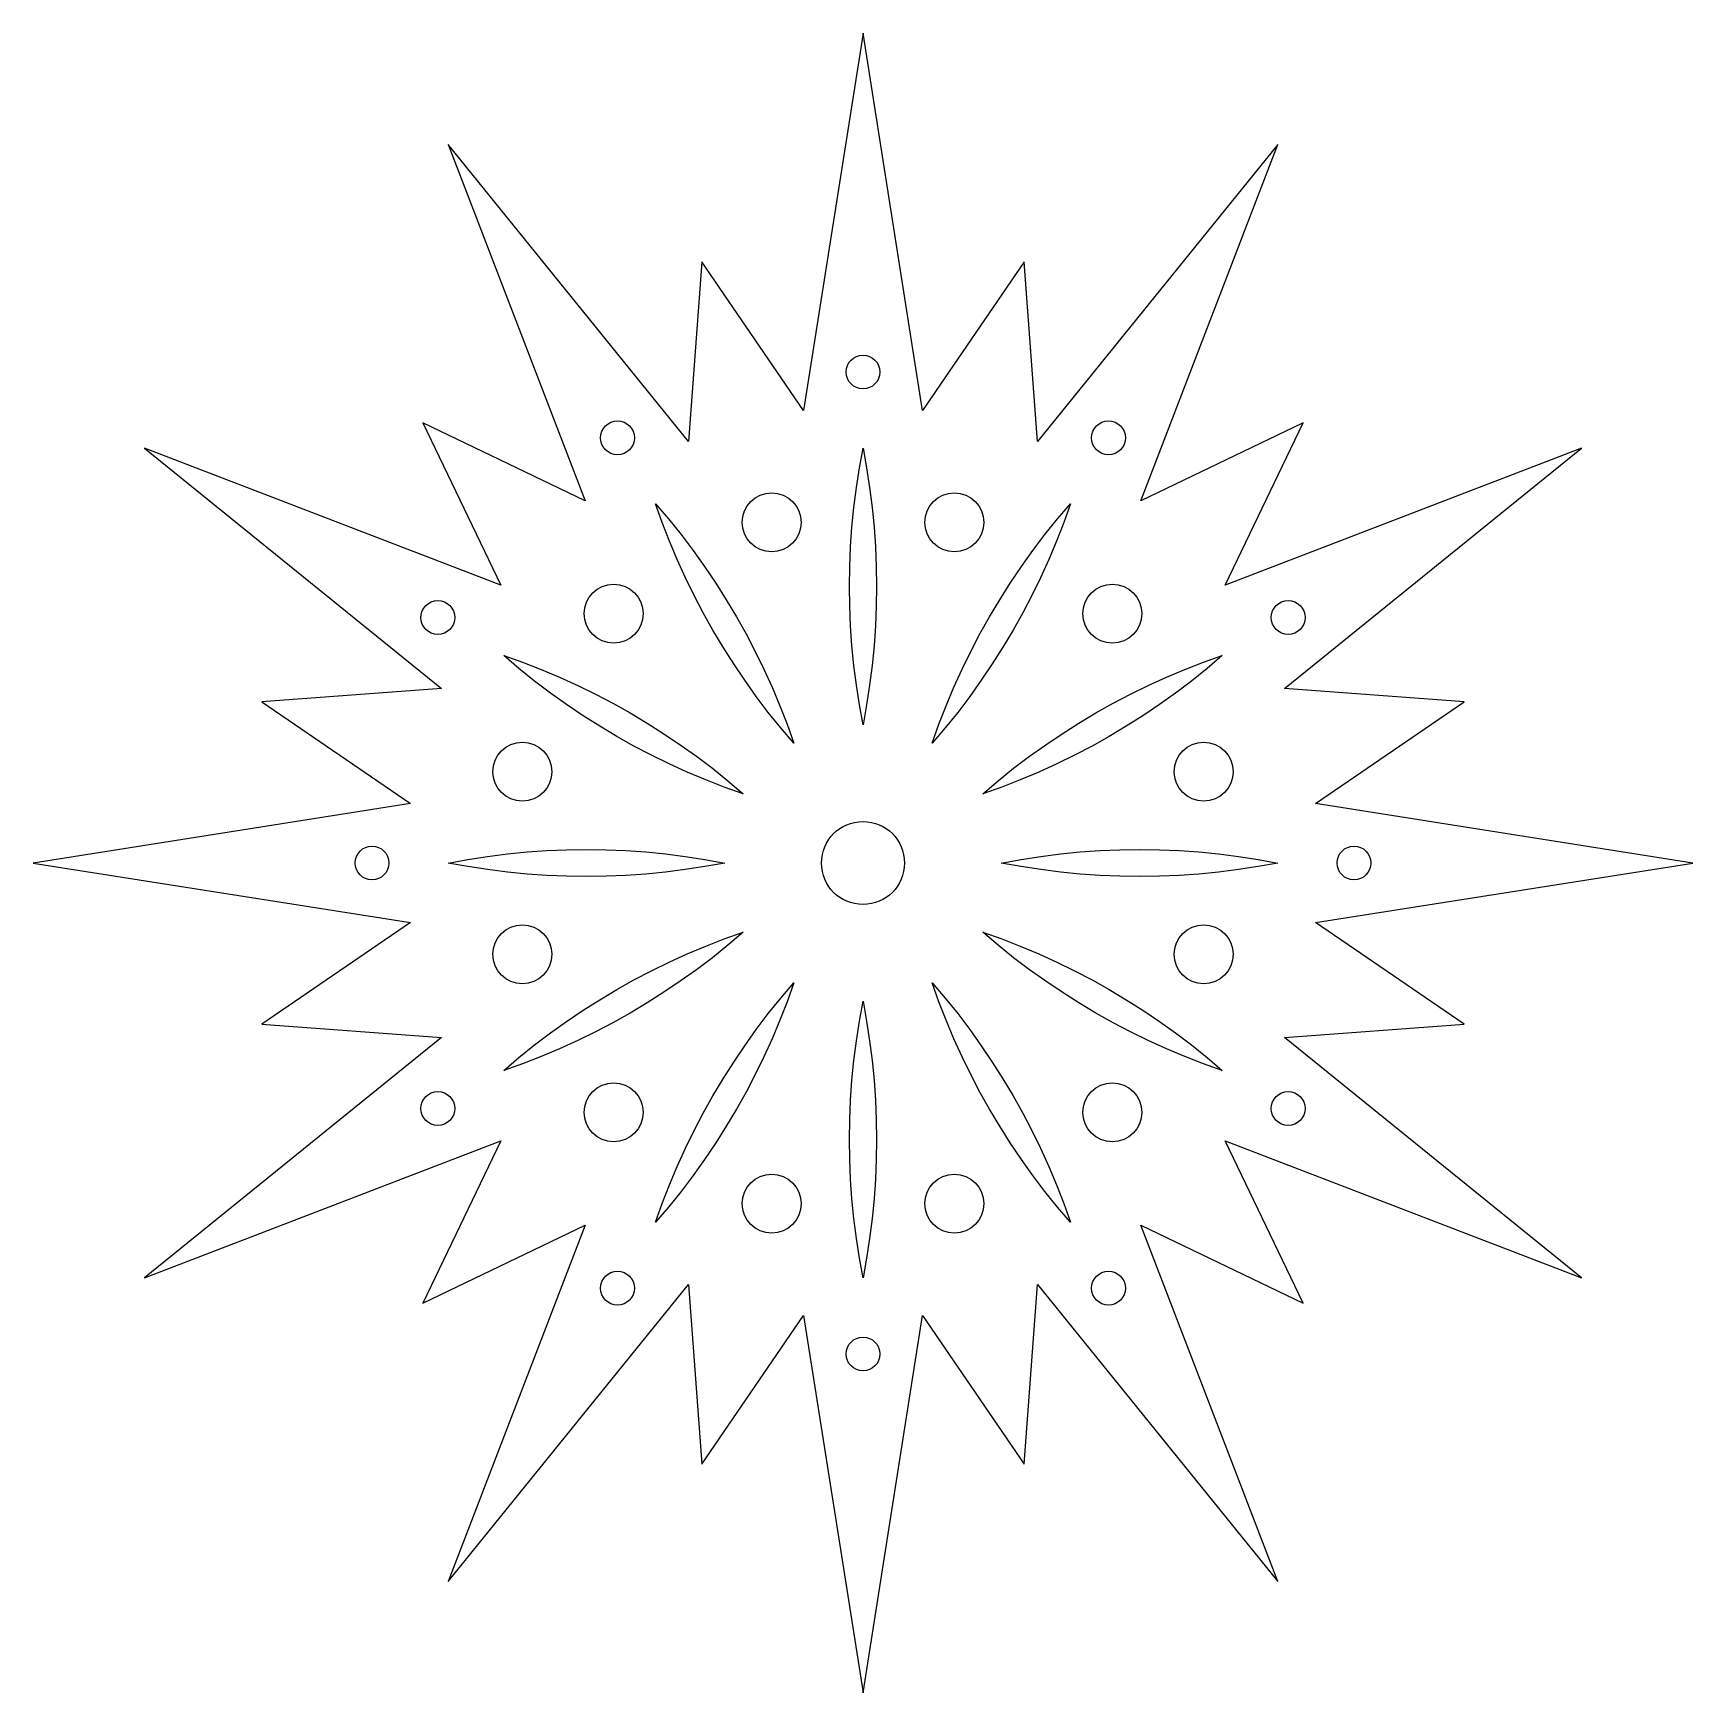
# Model space of a CAD drawing. Header units: metres. Extents: x 10 to 1210, y -1210 to -10.
import ezdxf

# ---------------------------------------------------------------- set-up
doc = ezdxf.new("R2010")
doc.units = ezdxf.units.M

msp = doc.modelspace()

# ---------------------------------------------------------------- linework, layer by layer
at = {"layer": 'CONTOUR'}
msp.add_lwpolyline([(566.93, -937.18), (610, -1210), (653.07, -937.18), (726.47, -1044.67), (736.29, -914.88), (910, -1129.62), (810.89, -871.81), (928.2, -928.2), (871.81, -810.89), (1129.62, -910), (914.88, -736.29), (1044.67, -726.47), (937.18, -653.07), (1210, -610), (937.18, -566.93), (1044.67, -493.53), (914.88, -483.71), (1129.62, -310), (871.81, -409.11), (928.2, -291.8), (810.89, -348.19), (910, -90.38), (736.29, -305.12), (726.47, -175.33), (653.07, -282.82), (610, -10), (566.93, -282.82), (493.53, -175.33), (483.71, -305.12), (310, -90.38), (409.11, -348.19), (291.8, -291.8), (348.19, -409.11), (90.38, -310), (305.12, -483.71), (175.33, -493.53), (282.82, -566.93), (10, -610), (282.82, -653.07), (175.33, -726.47), (305.12, -736.29), (90.38, -910), (348.19, -810.89), (291.8, -928.2), (409.11, -871.81), (310, -1129.62), (483.71, -914.88), (493.53, -1044.67)], close=True, dxfattribs=at)
at = {"layer": 'HOLES'}
for points in [[(610, -510), (607.38, -495.71), (605.18, -481.43), (603.38, -467.14), (601.99, -452.86), (600.99, -438.57), (600.4, -424.29), (600.2, -410), (600.4, -395.71), (600.99, -381.43), (601.99, -367.14), (603.38, -352.86), (605.18, -338.57), (607.38, -324.29), (610, -310), (612.62, -324.29), (614.82, -338.57), (616.62, -352.86), (618.01, -367.14), (619.01, -381.43), (619.6, -395.71), (619.8, -410), (619.6, -424.29), (619.01, -438.57), (618.01, -452.86), (616.62, -467.14), (614.82, -481.43), (612.62, -495.71)], [(560, -523.4), (550.59, -512.33), (541.54, -501.07), (532.84, -489.59), (524.49, -477.92), (516.49, -466.04), (508.83, -453.97), (501.51, -441.69), (494.54, -429.22), (487.91, -416.55), (481.63, -403.69), (475.7, -390.62), (470.11, -377.35), (464.88, -363.87), (460, -350.19), (469.41, -361.26), (478.46, -372.52), (487.16, -384), (495.51, -395.67), (503.51, -407.55), (511.17, -419.62), (518.49, -431.9), (525.46, -444.37), (532.09, -457.04), (538.37, -469.9), (544.3, -482.97), (549.89, -496.24), (555.12, -509.72)], [(660, -523.4), (664.88, -509.72), (670.11, -496.24), (675.7, -482.97), (681.63, -469.9), (687.91, -457.04), (694.54, -444.37), (701.51, -431.9), (708.83, -419.62), (716.49, -407.55), (724.49, -395.67), (732.84, -384), (741.54, -372.52), (750.59, -361.26), (760, -350.19), (755.12, -363.87), (749.89, -377.35), (744.3, -390.62), (738.37, -403.69), (732.09, -416.55), (725.46, -429.22), (718.49, -441.69), (711.17, -453.97), (703.51, -466.04), (695.51, -477.92), (687.16, -489.59), (678.46, -501.07), (669.41, -512.33)], [(523.4, -560), (509.72, -555.12), (496.24, -549.89), (482.97, -544.3), (469.9, -538.37), (457.04, -532.09), (444.37, -525.46), (431.9, -518.49), (419.62, -511.17), (407.55, -503.51), (395.67, -495.51), (384, -487.16), (372.52, -478.46), (361.26, -469.41), (350.19, -460), (363.87, -464.88), (377.35, -470.11), (390.62, -475.7), (403.69, -481.63), (416.55, -487.91), (429.22, -494.54), (441.69, -501.51), (453.97, -508.83), (466.04, -516.49), (477.92, -524.49), (489.59, -532.84), (501.07, -541.54), (512.33, -550.59)], [(696.6, -560), (707.67, -550.59), (718.93, -541.54), (730.41, -532.84), (742.08, -524.49), (753.96, -516.49), (766.03, -508.83), (778.31, -501.51), (790.78, -494.54), (803.45, -487.91), (816.31, -481.63), (829.38, -475.7), (842.65, -470.11), (856.13, -464.88), (869.81, -460), (858.74, -469.41), (847.48, -478.46), (836, -487.16), (824.33, -495.51), (812.45, -503.51), (800.38, -511.17), (788.1, -518.49), (775.63, -525.46), (762.96, -532.09), (750.1, -538.37), (737.03, -544.3), (723.76, -549.89), (710.28, -555.12)], [(510, -610), (495.71, -612.62), (481.43, -614.82), (467.14, -616.62), (452.86, -618.01), (438.57, -619.01), (424.29, -619.6), (410, -619.8), (395.71, -619.6), (381.43, -619.01), (367.14, -618.01), (352.86, -616.62), (338.57, -614.82), (324.29, -612.62), (310, -610), (324.29, -607.38), (338.57, -605.18), (352.86, -603.38), (367.14, -601.99), (381.43, -600.99), (395.71, -600.4), (410, -600.2), (424.29, -600.4), (438.57, -600.99), (452.86, -601.99), (467.14, -603.38), (481.43, -605.18), (495.71, -607.38)], [(710, -610), (724.29, -607.38), (738.57, -605.18), (752.86, -603.38), (767.14, -601.99), (781.43, -600.99), (795.71, -600.4), (810, -600.2), (824.29, -600.4), (838.57, -600.99), (852.86, -601.99), (867.14, -603.38), (881.43, -605.18), (895.71, -607.38), (910, -610), (895.71, -612.62), (881.43, -614.82), (867.14, -616.62), (852.86, -618.01), (838.57, -619.01), (824.29, -619.6), (810, -619.8), (795.71, -619.6), (781.43, -619.01), (767.14, -618.01), (752.86, -616.62), (738.57, -614.82), (724.29, -612.62)], [(523.4, -660), (512.33, -669.41), (501.07, -678.46), (489.59, -687.16), (477.92, -695.51), (466.04, -703.51), (453.97, -711.17), (441.69, -718.49), (429.22, -725.46), (416.55, -732.09), (403.69, -738.37), (390.62, -744.3), (377.35, -749.89), (363.87, -755.12), (350.19, -760), (361.26, -750.59), (372.52, -741.54), (384, -732.84), (395.67, -724.49), (407.55, -716.49), (419.62, -708.83), (431.9, -701.51), (444.37, -694.54), (457.04, -687.91), (469.9, -681.63), (482.97, -675.7), (496.24, -670.11), (509.72, -664.88)], [(696.6, -660), (710.28, -664.88), (723.76, -670.11), (737.03, -675.7), (750.1, -681.63), (762.96, -687.91), (775.63, -694.54), (788.1, -701.51), (800.38, -708.83), (812.45, -716.49), (824.33, -724.49), (836, -732.84), (847.48, -741.54), (858.74, -750.59), (869.81, -760), (856.13, -755.12), (842.65, -749.89), (829.38, -744.3), (816.31, -738.37), (803.45, -732.09), (790.78, -725.46), (778.31, -718.49), (766.03, -711.17), (753.96, -703.51), (742.08, -695.51), (730.41, -687.16), (718.93, -678.46), (707.67, -669.41)], [(560, -696.6), (555.12, -710.28), (549.89, -723.76), (544.3, -737.03), (538.37, -750.1), (532.09, -762.96), (525.46, -775.63), (518.49, -788.1), (511.17, -800.38), (503.51, -812.45), (495.51, -824.33), (487.16, -836), (478.46, -847.48), (469.41, -858.74), (460, -869.81), (464.88, -856.13), (470.11, -842.65), (475.7, -829.38), (481.63, -816.31), (487.91, -803.45), (494.54, -790.78), (501.51, -778.31), (508.83, -766.03), (516.49, -753.96), (524.49, -742.08), (532.84, -730.41), (541.54, -718.93), (550.59, -707.67)], [(660, -696.6), (669.41, -707.67), (678.46, -718.93), (687.16, -730.41), (695.51, -742.08), (703.51, -753.96), (711.17, -766.03), (718.49, -778.31), (725.46, -790.78), (732.09, -803.45), (738.37, -816.31), (744.3, -829.38), (749.89, -842.65), (755.12, -856.13), (760, -869.81), (750.59, -858.74), (741.54, -847.48), (732.84, -836), (724.49, -824.33), (716.49, -812.45), (708.83, -800.38), (701.51, -788.1), (694.54, -775.63), (687.91, -762.96), (681.63, -750.1), (675.7, -737.03), (670.11, -723.76), (664.88, -710.28)], [(610, -710), (612.62, -724.29), (614.82, -738.57), (616.62, -752.86), (618.01, -767.14), (619.01, -781.43), (619.6, -795.71), (619.8, -810), (619.6, -824.29), (619.01, -838.57), (618.01, -852.86), (616.62, -867.14), (614.82, -881.43), (612.62, -895.71), (610, -910), (607.38, -895.71), (605.18, -881.43), (603.38, -867.14), (601.99, -852.86), (600.99, -838.57), (600.4, -824.29), (600.2, -810), (600.4, -795.71), (600.99, -781.43), (601.99, -767.14), (603.38, -752.86), (605.18, -738.57), (607.38, -724.29)]]:
    msp.add_lwpolyline(points, close=True, dxfattribs=at)
for centre, radius in [((610, -255), 12.21), ((432.5, -302.56), 12.21), ((787.5, -302.56), 12.21), ((544, -363.69), 21.28), ((676, -363.69), 21.28), ((429.69, -429.69), 21.28), ((790.31, -429.69), 21.28), ((302.56, -432.5), 12.21), ((917.44, -432.5), 12.21), ((363.69, -544), 21.28), ((856.31, -544), 21.28), ((610, -610), 30), ((255, -610), 12.21), ((965, -610), 12.21), ((363.69, -676), 21.28), ((856.31, -676), 21.28), ((302.56, -787.5), 12.21), ((429.69, -790.31), 21.28), ((790.31, -790.31), 21.28), ((917.44, -787.5), 12.21), ((544, -856.31), 21.28), ((676, -856.31), 21.28), ((432.5, -917.44), 12.21), ((787.5, -917.44), 12.21), ((610, -965), 12.21)]:
    msp.add_circle(centre, radius, dxfattribs=at)

doc.saveas('drawing.dxf')
